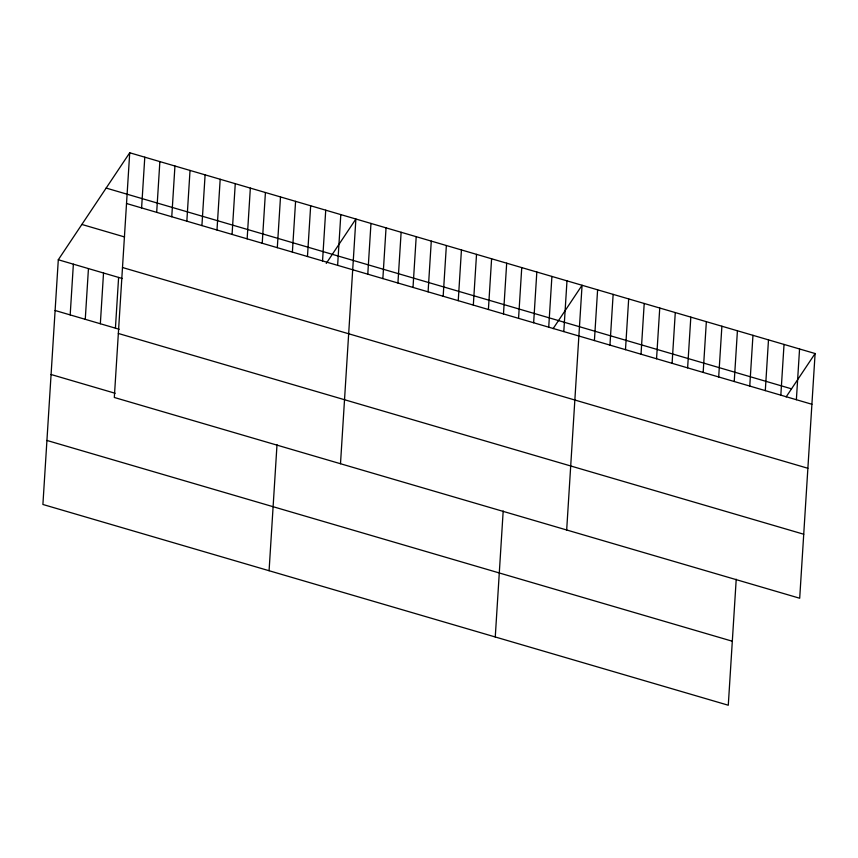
<?xml version="1.0" encoding="UTF-8"?>
<svg xmlns="http://www.w3.org/2000/svg" width="858" height="858" viewBox="0 0 858 858"><rect width="100%" height="100%" fill="white"/><g stroke="black" fill="none" stroke-linecap="round" stroke-linejoin="round"><path stroke-width="1.29" d="M129.719 152.767L114.318 397.479L799.699 598.24L815.1 353.528L129.719 152.767L58.301 259.76L42.9 504.472L728.281 705.233L736.218 579.225M70.184 314.907L73.37 264.167M85.264 319.326L88.449 268.586M100.343 323.745L103.528 273.005M115.422 328.164L118.608 277.424M141.602 207.915L144.787 157.186M156.682 212.334L159.867 161.604M171.761 216.752L174.946 166.012M186.84 221.171L190.026 170.431M201.92 225.59L205.105 174.85M216.988 230.008L220.184 179.268M232.068 234.416L235.264 183.687M247.147 238.835L250.343 188.095M262.226 243.254L265.422 192.514M277.306 247.672L280.502 196.932M269.08 570.72L277.005 444.712M292.385 252.091L295.581 201.351M307.464 256.499L310.66 205.77M322.544 260.918L325.729 210.189M337.623 265.337L340.808 214.597M340.497 463.738L355.888 219.015L326.255 263.417M367.782 274.174L370.967 223.434M382.861 278.593L386.046 227.853M397.93 283.001L401.126 232.271M413.009 287.419L416.205 236.679M428.088 291.838L431.284 241.098M443.168 296.257L446.364 245.517M458.247 300.675L461.443 249.935M473.326 305.083L476.522 254.354M488.406 309.502L491.602 258.773M503.485 313.921L506.681 263.181M495.259 636.979L503.185 510.971M518.564 318.339L521.75 267.599M533.644 322.758L536.829 272.018M548.723 327.177L551.909 276.437M563.803 331.585L566.988 280.856M566.677 529.987L582.067 285.264L553.11 328.657M594.412 340.562L597.608 289.822M609.952 345.109L613.138 294.369M625.482 349.656L628.678 298.916M641.023 354.204L644.208 303.475M656.552 358.762L659.748 308.022M672.093 363.309L675.278 312.569M687.623 367.857L690.819 317.128M703.163 372.415L706.349 321.675M718.693 376.962L721.889 326.222M734.234 381.51L737.419 330.77M749.763 386.057L752.959 335.328M765.304 390.615L768.489 339.875M780.834 395.163L784.03 344.423M796.374 399.71L799.559 348.981M786.132 396.922L815.1 353.528M106.145 188.074L791.537 388.835M126.523 203.507L811.904 404.268M81.864 224.453L124.582 236.958M122.49 267.514L807.882 468.275M58.301 259.76L122.383 278.528M55.105 310.489L119.187 329.268M118.34 333.472L803.731 534.234M51.072 374.506L115.165 393.275M46.933 440.454L732.314 641.226"/></g></svg>
